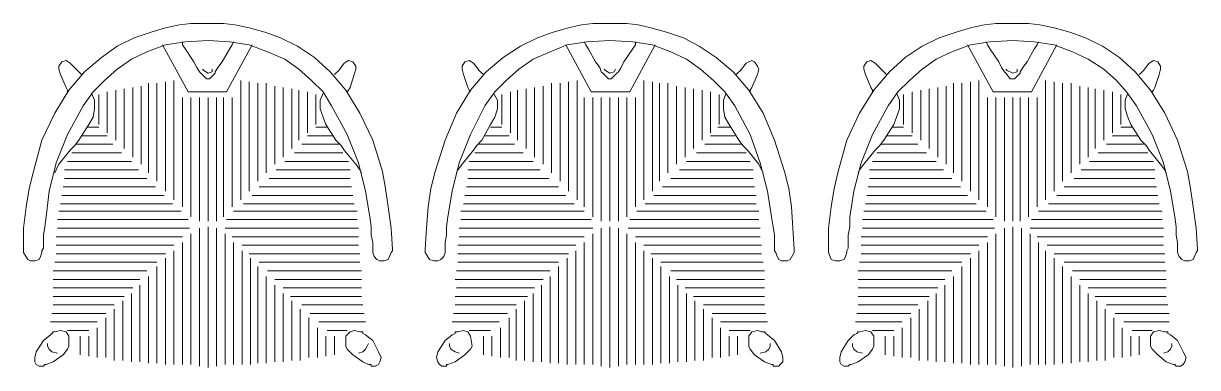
# Model space of a CAD drawing. Extents: x 233 to 569, y -241 to -74.
# Drawn here: x 287.956 to 289.706, y -168.63 to -168.118 of the extents above; entities that cross this region are included whole.
import ezdxf

# ---------------------------------------------------------------- set-up
doc = ezdxf.new("R2010")
doc.units = 0
doc.header["$MEASUREMENT"] = 0
doc.layers.add('2D N 0 PB DECO MUEBLES', color=251, linetype='CONTINUOUS')

msp = doc.modelspace()

# ---------------------------------------------------------------- linework, layer by layer
at = {"layer": '2D N 0 PB DECO MUEBLES', "lineweight": 9}
for points in [[(288.2307, -168.1175), (288.2328, -168.1175), (288.2413, -168.1175), (288.254, -168.1175), (288.2709, -168.1196), (288.2921, -168.1239), (288.3154, -168.1302), (288.3387, -168.1387), (288.3641, -168.1514), (288.3895, -168.1683), (288.4128, -168.1895), (288.436, -168.217), (288.4572, -168.2509), (288.4763, -168.2911), (288.4911, -168.3377), (288.4953, -168.3631), (288.4995, -168.3906), (288.5038, -168.4223), (288.5059, -168.4541), (288.5059, -168.4562), (288.5038, -168.4583), (288.4995, -168.4689), (288.4932, -168.471), (288.4868, -168.471), (288.4826, -168.4689), (288.4784, -168.4647), (288.4763, -168.4583), (288.4763, -168.4562), (288.4763, -168.452), (288.4763, -168.4435), (288.4741, -168.4329), (288.4741, -168.4202), (288.472, -168.4054), (288.4657, -168.3673), (288.4551, -168.325), (288.4382, -168.2826), (288.4149, -168.2403), (288.4022, -168.2191), (288.3852, -168.2022), (288.3662, -168.1853), (288.345, -168.1704), (288.3196, -168.1599), (288.2921, -168.1493), (288.2625, -168.145), (288.2307, -168.1429), (288.1969, -168.145), (288.1672, -168.1493), (288.1397, -168.1599), (288.1164, -168.1704), (288.0953, -168.1853), (288.0762, -168.2022), (288.0593, -168.2191), (288.0444, -168.2403), (288.0212, -168.2826), (288.0042, -168.325), (287.9936, -168.3673), (287.9894, -168.4054), (287.9873, -168.4202), (287.9852, -168.4329), (287.9852, -168.4435), (287.9852, -168.452), (287.9831, -168.4562), (287.9831, -168.4583), (287.9809, -168.4647), (287.9788, -168.4689), (287.9725, -168.471), (287.9661, -168.471), (287.9619, -168.4689), (287.9555, -168.4583), (287.9555, -168.4562), (287.9555, -168.4541), (287.9555, -168.4223), (287.9598, -168.3906), (287.964, -168.3631), (287.9704, -168.3377), (287.9831, -168.2911), (288.0021, -168.2509), (288.0233, -168.217), (288.0466, -168.1895), (288.072, -168.1683), (288.0953, -168.1514), (288.1207, -168.1387), (288.1461, -168.1302), (288.1672, -168.1239), (288.1884, -168.1196), (288.2053, -168.1175), (288.218, -168.1175), (288.2265, -168.1175)], [(288.8298, -168.1175), (288.834, -168.1175), (288.8425, -168.1175), (288.8552, -168.1175), (288.8721, -168.1196), (288.8911, -168.1239), (288.9144, -168.1302), (288.9398, -168.1387), (288.9631, -168.1514), (288.9885, -168.1683), (289.0139, -168.1895), (289.0372, -168.217), (289.0584, -168.2509), (289.0753, -168.2911), (289.0901, -168.3377), (289.0965, -168.3631), (289.1007, -168.3906), (289.1028, -168.4223), (289.1049, -168.4541), (289.1049, -168.4562), (289.1049, -168.4583), (289.0986, -168.4689), (289.0943, -168.471), (289.0859, -168.471), (289.0816, -168.4689), (289.0795, -168.4647), (289.0774, -168.4583), (289.0753, -168.4562), (289.0753, -168.452), (289.0753, -168.4435), (289.0753, -168.4329), (289.0732, -168.4202), (289.0711, -168.4054), (289.0647, -168.3673), (289.0541, -168.325), (289.0393, -168.2826), (289.016, -168.2403), (289.0012, -168.2191), (288.9843, -168.2022), (288.9652, -168.1853), (288.9441, -168.1704), (288.9208, -168.1599), (288.8933, -168.1493), (288.8636, -168.145), (288.8298, -168.1429), (288.7959, -168.145), (288.7662, -168.1493), (288.7408, -168.1599), (288.7154, -168.1704), (288.6943, -168.1853), (288.6752, -168.2022), (288.6583, -168.2191), (288.6435, -168.2403), (288.6223, -168.2826), (288.6054, -168.325), (288.5948, -168.3673), (288.5884, -168.4054), (288.5863, -168.4202), (288.5863, -168.4329), (288.5842, -168.4435), (288.5842, -168.452), (288.5842, -168.4562), (288.5842, -168.4583), (288.5821, -168.4647), (288.5779, -168.4689), (288.5736, -168.471), (288.5673, -168.471), (288.5609, -168.4689), (288.5546, -168.4583), (288.5546, -168.4562), (288.5546, -168.4541), (288.5567, -168.4223), (288.5588, -168.3906), (288.563, -168.3631), (288.5694, -168.3377), (288.5842, -168.2911), (288.6011, -168.2509), (288.6223, -168.217), (288.6456, -168.1895), (288.671, -168.1683), (288.6964, -168.1514), (288.7218, -168.1387), (288.7451, -168.1302), (288.7684, -168.1239), (288.7874, -168.1196), (288.8043, -168.1175), (288.8192, -168.1175), (288.8276, -168.1175)], [(289.4309, -168.1175), (289.433, -168.1175), (289.4415, -168.1175), (289.4542, -168.1175), (289.4711, -168.1196), (289.4923, -168.1239), (289.5156, -168.1302), (289.5388, -168.1387), (289.5642, -168.1514), (289.5897, -168.1683), (289.6129, -168.1895), (289.6362, -168.217), (289.6574, -168.2509), (289.6764, -168.2911), (289.6913, -168.3377), (289.6955, -168.3631), (289.6997, -168.3906), (289.704, -168.4223), (289.7061, -168.4541), (289.7061, -168.4562), (289.704, -168.4583), (289.6997, -168.4689), (289.6934, -168.471), (289.687, -168.471), (289.6828, -168.4689), (289.6786, -168.4647), (289.6764, -168.4583), (289.6764, -168.4562), (289.6764, -168.452), (289.6764, -168.4435), (289.6743, -168.4329), (289.6743, -168.4202), (289.6722, -168.4054), (289.6659, -168.3673), (289.6553, -168.325), (289.6383, -168.2826), (289.6151, -168.2403), (289.6002, -168.2191), (289.5854, -168.2022), (289.5664, -168.1853), (289.5431, -168.1704), (289.5198, -168.1599), (289.4923, -168.1493), (289.4626, -168.145), (289.4309, -168.1429), (289.397, -168.145), (289.3674, -168.1493), (289.3399, -168.1599), (289.3166, -168.1704), (289.2954, -168.1853), (289.2764, -168.2022), (289.2594, -168.2191), (289.2446, -168.2403), (289.2213, -168.2826), (289.2044, -168.325), (289.1938, -168.3673), (289.1875, -168.4054), (289.1875, -168.4202), (289.1854, -168.4329), (289.1854, -168.4435), (289.1854, -168.452), (289.1832, -168.4562), (289.1832, -168.4583), (289.1811, -168.4647), (289.179, -168.4689), (289.1727, -168.471), (289.1663, -168.471), (289.16, -168.4689), (289.1557, -168.4583), (289.1557, -168.4562), (289.1557, -168.4541), (289.1557, -168.4223), (289.16, -168.3906), (289.1642, -168.3631), (289.1705, -168.3377), (289.1832, -168.2911), (289.2023, -168.2509), (289.2235, -168.217), (289.2467, -168.1895), (289.27, -168.1683), (289.2954, -168.1514), (289.3208, -168.1387), (289.3462, -168.1302), (289.3674, -168.1239), (289.3886, -168.1196), (289.4055, -168.1175), (289.4182, -168.1175), (289.4267, -168.1175)], [(288, -168.5769), (288.0021, -168.5769), (288.0106, -168.5747), (288.019, -168.5769), (288.0233, -168.5832), (288.0233, -168.598), (288.0212, -168.6023), (288.0148, -168.6107), (288, -168.6213), (287.9894, -168.6255), (287.9873, -168.6255), (287.9852, -168.6277), (287.9788, -168.6277), (287.9746, -168.6255), (287.9725, -168.6213), (287.9725, -168.615), (287.9746, -168.6065), (287.9852, -168.5896), (287.9958, -168.5811), (287.9979, -168.579)], [(288.4614, -168.5769), (288.4572, -168.5769), (288.4487, -168.5747), (288.4424, -168.5769), (288.436, -168.5832), (288.436, -168.598), (288.4382, -168.6023), (288.4466, -168.6107), (288.4614, -168.6213), (288.4699, -168.6255), (288.4741, -168.6255), (288.4741, -168.6277), (288.4805, -168.6277), (288.4847, -168.6255), (288.4868, -168.6213), (288.489, -168.615), (288.4847, -168.6065), (288.4763, -168.5896), (288.4657, -168.5811), (288.4614, -168.579)], [(288.599, -168.5769), (288.6033, -168.5769), (288.6117, -168.5747), (288.6181, -168.5769), (288.6223, -168.5832), (288.6244, -168.598), (288.6223, -168.6023), (288.6138, -168.6107), (288.599, -168.6213), (288.5884, -168.6255), (288.5863, -168.6255), (288.5863, -168.6277), (288.58, -168.6277), (288.5757, -168.6255), (288.5736, -168.6213), (288.5715, -168.615), (288.5736, -168.6065), (288.5842, -168.5896), (288.5948, -168.5811), (288.599, -168.579)], [(289.0605, -168.5769), (289.0562, -168.5769), (289.0499, -168.5747), (289.0414, -168.5769), (289.0372, -168.5832), (289.0372, -168.598), (289.0393, -168.6023), (289.0457, -168.6107), (289.0605, -168.6213), (289.0711, -168.6255), (289.0732, -168.6255), (289.0732, -168.6277), (289.0816, -168.6277), (289.0838, -168.6255), (289.088, -168.6213), (289.088, -168.615), (289.0859, -168.6065), (289.0753, -168.5896), (289.0647, -168.5811), (289.0626, -168.579)], [(289.2002, -168.5769), (289.2023, -168.5769), (289.2108, -168.5747), (289.2192, -168.5769), (289.2235, -168.5832), (289.2235, -168.598), (289.2213, -168.6023), (289.215, -168.6107), (289.2002, -168.6213), (289.1896, -168.6255), (289.1875, -168.6255), (289.1854, -168.6277), (289.179, -168.6277), (289.1748, -168.6255), (289.1727, -168.6213), (289.1727, -168.615), (289.1748, -168.6065), (289.1854, -168.5896), (289.1938, -168.5811), (289.1981, -168.579)], [(289.6616, -168.5769), (289.6574, -168.5769), (289.6489, -168.5747), (289.6405, -168.5769), (289.6362, -168.5832), (289.6362, -168.598), (289.6383, -168.6023), (289.6468, -168.6107), (289.6595, -168.6213), (289.6701, -168.6255), (289.6722, -168.6255), (289.6743, -168.6277), (289.6807, -168.6277), (289.6849, -168.6255), (289.687, -168.6213), (289.6891, -168.615), (289.6849, -168.6065), (289.6764, -168.5896), (289.6659, -168.5811), (289.6616, -168.579)]]:
    msp.add_lwpolyline(points, close=True, dxfattribs=at)
for points in [[(288.163, -168.1493), (288.2011, -168.2191), (288.2307, -168.2191), (288.2582, -168.2191), (288.2963, -168.1493)], [(288.1926, -168.145), (288.1926, -168.1493), (288.1969, -168.1556), (288.2096, -168.1747), (288.2138, -168.1831), (288.218, -168.1895), (288.2201, -168.1916), (288.2286, -168.2001), (288.2307, -168.2001), (288.2328, -168.2001), (288.2413, -168.1916), (288.2413, -168.1895), (288.2455, -168.1831), (288.2519, -168.1747), (288.2625, -168.1556), (288.2667, -168.1493), (288.2688, -168.145)], [(288.7641, -168.1493), (288.8022, -168.2191), (288.8298, -168.2191), (288.8594, -168.2191), (288.8975, -168.1493)], [(288.7916, -168.145), (288.7938, -168.1493), (288.798, -168.1556), (288.8086, -168.1747), (288.8149, -168.1831), (288.817, -168.1895), (288.8192, -168.1916), (288.8276, -168.2001), (288.8298, -168.2001), (288.8319, -168.2001), (288.8403, -168.1916), (288.8425, -168.1895), (288.8467, -168.1831), (288.8509, -168.1747), (288.8636, -168.1556), (288.8679, -168.1493), (288.8679, -168.145)], [(289.3632, -168.1493), (289.4013, -168.2191), (289.4309, -168.2191), (289.4584, -168.2191), (289.4965, -168.1493)], [(289.3907, -168.145), (289.3928, -168.1493), (289.397, -168.1556), (289.4097, -168.1747), (289.414, -168.1831), (289.4182, -168.1895), (289.4203, -168.1916), (289.4267, -168.2001), (289.4309, -168.2001), (289.433, -168.2001), (289.4415, -168.1916), (289.4415, -168.1895), (289.4457, -168.1831), (289.4521, -168.1747), (289.4626, -168.1556), (289.4669, -168.1493), (289.469, -168.145)], [(288.0212, -168.2191), (288.0212, -168.217), (288.019, -168.2128), (288.0106, -168.1937), (288.0085, -168.1853), (288.0085, -168.181), (288.0127, -168.1747), (288.019, -168.1726), (288.0254, -168.1768), (288.036, -168.1874), (288.0402, -168.1916), (288.0423, -168.1937)], [(288.4382, -168.2191), (288.4403, -168.217), (288.4424, -168.2128), (288.4487, -168.1937), (288.4509, -168.1853), (288.4509, -168.181), (288.4466, -168.1747), (288.4403, -168.1726), (288.4339, -168.1768), (288.4255, -168.1874), (288.4212, -168.1916), (288.4191, -168.1937)], [(288.6223, -168.2191), (288.6202, -168.217), (288.6181, -168.2128), (288.6117, -168.1937), (288.6096, -168.1853), (288.6096, -168.181), (288.6138, -168.1747), (288.6202, -168.1726), (288.6265, -168.1768), (288.635, -168.1874), (288.6392, -168.1916), (288.6414, -168.1937)], [(289.0393, -168.2191), (289.0393, -168.217), (289.0414, -168.2128), (289.0499, -168.1937), (289.052, -168.1853), (289.0499, -168.181), (289.0457, -168.1747), (289.0414, -168.1726), (289.033, -168.1768), (289.0245, -168.1874), (289.0203, -168.1916), (289.0181, -168.1937)], [(289.2213, -168.2191), (289.2213, -168.217), (289.2192, -168.2128), (289.2108, -168.1937), (289.2086, -168.1853), (289.2086, -168.181), (289.2129, -168.1747), (289.2192, -168.1726), (289.2256, -168.1768), (289.2362, -168.1874), (289.2404, -168.1916), (289.2425, -168.1937)], [(289.6383, -168.2191), (289.6405, -168.217), (289.6426, -168.2128), (289.6489, -168.1937), (289.651, -168.1853), (289.651, -168.181), (289.6468, -168.1747), (289.6405, -168.1726), (289.6341, -168.1768), (289.6256, -168.1874), (289.6214, -168.1916), (289.6193, -168.1937)], [(288.2223, -168.1853), (288.2244, -168.1874), (288.2307, -168.1916), (288.2371, -168.1895), (288.2371, -168.1853)], [(288.8213, -168.1853), (288.8234, -168.1874), (288.8298, -168.1916), (288.8361, -168.1895), (288.8382, -168.1853)], [(289.4203, -168.1853), (289.4224, -168.1874), (289.4309, -168.1916), (289.4372, -168.1895), (289.4372, -168.1853)], [(288.1418, -168.3398), (288.1418, -168.2064)], [(288.1545, -168.3525), (288.1545, -168.2064)], [(288.1672, -168.3673), (288.1672, -168.2043)], [(288.1799, -168.38), (288.1799, -168.2022)], [(288.2794, -168.38), (288.2794, -168.2022)], [(288.2921, -168.3673), (288.2921, -168.2043)], [(288.3048, -168.3525), (288.3048, -168.2064)], [(288.3175, -168.3398), (288.3175, -168.2064)], [(288.743, -168.3398), (288.743, -168.2064)], [(288.7557, -168.3525), (288.7557, -168.2064)], [(288.7684, -168.3673), (288.7684, -168.2043)], [(288.7811, -168.38), (288.7811, -168.2022)], [(288.8806, -168.38), (288.8806, -168.2022)], [(288.8933, -168.3673), (288.8933, -168.2043)], [(288.9038, -168.3525), (288.9038, -168.2064)], [(288.9165, -168.3398), (288.9165, -168.2064)], [(289.342, -168.3398), (289.342, -168.2064)], [(289.3547, -168.3525), (289.3547, -168.2064)], [(289.3674, -168.3673), (289.3674, -168.2043)], [(289.3801, -168.38), (289.3801, -168.2022)], [(289.4796, -168.38), (289.4796, -168.2022)], [(289.4923, -168.3673), (289.4923, -168.2043)], [(289.505, -168.3525), (289.505, -168.2064)], [(289.5177, -168.3398), (289.5177, -168.2064)], [(288.0021, -168.3398), (288.0042, -168.3355), (288.0085, -168.3271), (288.0254, -168.3059), (288.0317, -168.2996), (288.0381, -168.2911), (288.0529, -168.2678), (288.0593, -168.2572), (288.0614, -168.2445), (288.0614, -168.2318), (288.0571, -168.2212)], [(288.0677, -168.2678), (288.0677, -168.2234)], [(288.0804, -168.2805), (288.0804, -168.2191)], [(288.0931, -168.2911), (288.0931, -168.217)], [(288.1058, -168.3038), (288.1058, -168.2149)], [(288.1185, -168.3165), (288.1185, -168.2128)], [(288.1312, -168.3271), (288.1312, -168.2107)], [(288.3302, -168.3271), (288.3302, -168.2107)], [(288.3429, -168.3165), (288.3429, -168.2128)], [(288.3556, -168.3038), (288.3556, -168.2149)], [(288.3662, -168.2911), (288.3662, -168.217)], [(288.3789, -168.2805), (288.3789, -168.2191)], [(288.3916, -168.2678), (288.3916, -168.2234)], [(288.4593, -168.3398), (288.4572, -168.3355), (288.4509, -168.3271), (288.4339, -168.3059), (288.4297, -168.2996), (288.4212, -168.2911), (288.4064, -168.2678), (288.4022, -168.2572), (288.3979, -168.2445), (288.3979, -168.2318), (288.4022, -168.2212)], [(288.6011, -168.3398), (288.6033, -168.3355), (288.6096, -168.3271), (288.6265, -168.3059), (288.6308, -168.2996), (288.6392, -168.2911), (288.6519, -168.2678), (288.6583, -168.2572), (288.6625, -168.2445), (288.6625, -168.2318), (288.6562, -168.2212)], [(288.6689, -168.2678), (288.6689, -168.2234)], [(288.6816, -168.2805), (288.6816, -168.2191)], [(288.6922, -168.2911), (288.6922, -168.217)], [(288.7049, -168.3038), (288.7049, -168.2149)], [(288.7176, -168.3165), (288.7176, -168.2128)], [(288.7303, -168.3271), (288.7303, -168.2107)], [(288.9292, -168.3271), (288.9292, -168.2107)], [(288.9419, -168.3165), (288.9419, -168.2128)], [(288.9546, -168.3038), (288.9546, -168.2149)], [(288.9673, -168.2911), (288.9673, -168.217)], [(288.98, -168.2805), (288.98, -168.2191)], [(288.9927, -168.2678), (288.9927, -168.2234)], [(289.0584, -168.3398), (289.0562, -168.3355), (289.052, -168.3271), (289.0351, -168.3059), (289.0287, -168.2996), (289.0224, -168.2911), (289.0076, -168.2678), (289.0012, -168.2572), (288.9991, -168.2445), (288.9991, -168.2318), (289.0033, -168.2212)], [(289.2002, -168.3398), (289.2023, -168.3355), (289.2086, -168.3271), (289.2256, -168.3059), (289.2319, -168.2996), (289.2383, -168.2911), (289.2531, -168.2678), (289.2573, -168.2572), (289.2616, -168.2445), (289.2616, -168.2318), (289.2573, -168.2212)], [(289.2679, -168.2678), (289.2679, -168.2234)], [(289.2806, -168.2805), (289.2806, -168.2191)], [(289.2933, -168.2911), (289.2933, -168.217)], [(289.306, -168.3038), (289.306, -168.2149)], [(289.3187, -168.3165), (289.3187, -168.2128)], [(289.3314, -168.3271), (289.3314, -168.2107)], [(289.5304, -168.3271), (289.5304, -168.2107)], [(289.5431, -168.3165), (289.5431, -168.2128)], [(289.5537, -168.3038), (289.5537, -168.2149)], [(289.5664, -168.2911), (289.5664, -168.217)], [(289.5791, -168.2805), (289.5791, -168.2191)], [(289.5918, -168.2678), (289.5918, -168.2234)], [(289.6595, -168.3398), (289.6574, -168.3355), (289.651, -168.3271), (289.6341, -168.3059), (289.6299, -168.2996), (289.6214, -168.2911), (289.6066, -168.2678), (289.6024, -168.2572), (289.5981, -168.2445), (289.5981, -168.2318), (289.6024, -168.2212)], [(288.1926, -168.3906), (288.1926, -168.2276)], [(288.2053, -168.4054), (288.2053, -168.2276)], [(288.218, -168.4117), (288.218, -168.2276)], [(288.2307, -168.4117), (288.2307, -168.2276)], [(288.2434, -168.4117), (288.2434, -168.2276)], [(288.254, -168.4054), (288.254, -168.2276)], [(288.2667, -168.3906), (288.2667, -168.2276)], [(288.7916, -168.3906), (288.7916, -168.2276)], [(288.8043, -168.4054), (288.8043, -168.2276)], [(288.817, -168.4117), (288.817, -168.2276)], [(288.8298, -168.4117), (288.8298, -168.2276)], [(288.8425, -168.4117), (288.8425, -168.2276)], [(288.8552, -168.4054), (288.8552, -168.2276)], [(288.8679, -168.3906), (288.8679, -168.2276)], [(289.3928, -168.3906), (289.3928, -168.2276)], [(289.4055, -168.4054), (289.4055, -168.2276)], [(289.4182, -168.4117), (289.4182, -168.2276)], [(289.4309, -168.4117), (289.4309, -168.2276)], [(289.4415, -168.4117), (289.4415, -168.2276)], [(289.4542, -168.4054), (289.4542, -168.2276)], [(289.4669, -168.3906), (289.4669, -168.2276)], [(288.0508, -168.272), (288.0677, -168.272)], [(288.4085, -168.272), (288.3916, -168.272)], [(288.6519, -168.272), (288.6689, -168.272)], [(289.0097, -168.272), (288.9906, -168.272)], [(289.251, -168.272), (289.2679, -168.272)], [(289.6087, -168.272), (289.5918, -168.272)], [(288.0423, -168.2847), (288.0804, -168.2847)], [(288.417, -168.2847), (288.3789, -168.2847)], [(288.6435, -168.2847), (288.6795, -168.2847)], [(289.016, -168.2847), (288.98, -168.2847)], [(289.2425, -168.2847), (289.2806, -168.2847)], [(289.6172, -168.2847), (289.5791, -168.2847)], [(288.0275, -168.3101), (288.1016, -168.3101)], [(288.0339, -168.2974), (288.0889, -168.2974)], [(288.4318, -168.3101), (288.3598, -168.3101)], [(288.4255, -168.2974), (288.3704, -168.2974)], [(288.6287, -168.3101), (288.7006, -168.3101)], [(288.635, -168.2974), (288.6879, -168.2974)], [(289.033, -168.3101), (288.9589, -168.3101)], [(289.0266, -168.2974), (288.9716, -168.2974)], [(289.2277, -168.3101), (289.3018, -168.3101)], [(289.234, -168.2974), (289.2891, -168.2974)], [(289.632, -168.3101), (289.5579, -168.3101)], [(289.6256, -168.2974), (289.5706, -168.2974)], [(288.0212, -168.3228), (288.1164, -168.3228)], [(288.4403, -168.3228), (288.345, -168.3228)], [(288.6202, -168.3228), (288.7154, -168.3228)], [(289.0393, -168.3228), (288.9441, -168.3228)], [(289.2213, -168.3228), (289.3166, -168.3228)], [(289.6405, -168.3228), (289.5452, -168.3228)], [(288.0169, -168.3355), (288.127, -168.3355)], [(288.4424, -168.3355), (288.3323, -168.3355)], [(288.6181, -168.3355), (288.726, -168.3355)], [(289.0435, -168.3355), (288.9335, -168.3355)], [(289.2171, -168.3355), (289.3272, -168.3355)], [(289.6426, -168.3355), (289.5325, -168.3355)], [(288.0148, -168.3609), (288.1524, -168.3609)], [(288.0169, -168.3482), (288.1397, -168.3482)], [(288.4445, -168.3609), (288.3069, -168.3609)], [(288.4424, -168.3482), (288.3217, -168.3482)], [(288.616, -168.3609), (288.7535, -168.3609)], [(288.6181, -168.3482), (288.7387, -168.3482)], [(289.0457, -168.3609), (288.9081, -168.3609)], [(289.0435, -168.3482), (288.9208, -168.3482)], [(289.215, -168.3609), (289.3526, -168.3609)], [(289.2171, -168.3482), (289.3399, -168.3482)], [(289.6447, -168.3609), (289.5071, -168.3609)], [(289.6426, -168.3482), (289.5219, -168.3482)], [(288.0127, -168.3736), (288.1651, -168.3736)], [(288.4466, -168.3736), (288.2963, -168.3736)], [(288.6138, -168.3736), (288.7641, -168.3736)], [(289.0478, -168.3736), (288.8954, -168.3736)], [(289.2129, -168.3736), (289.3632, -168.3736)], [(289.6468, -168.3736), (289.4965, -168.3736)], [(288.0085, -168.3969), (288.1905, -168.3969)], [(288.0106, -168.3863), (288.1778, -168.3863)], [(288.453, -168.3969), (288.2688, -168.3969)], [(288.4487, -168.3863), (288.2836, -168.3863)], [(288.6075, -168.3969), (288.7916, -168.3969)], [(288.6117, -168.3863), (288.7768, -168.3863)], [(289.052, -168.3969), (288.87, -168.3969)], [(289.0478, -168.3863), (288.8827, -168.3863)], [(289.2086, -168.3969), (289.3907, -168.3969)], [(289.2108, -168.3863), (289.3759, -168.3863)], [(289.6532, -168.3969), (289.469, -168.3969)], [(289.6489, -168.3863), (289.4838, -168.3863)], [(288.0063, -168.4096), (288.2011, -168.4096)], [(288.453, -168.4096), (288.2582, -168.4096)], [(288.6075, -168.4096), (288.8022, -168.4096)], [(289.052, -168.4096), (288.8594, -168.4096)], [(289.2065, -168.4096), (289.4013, -168.4096)], [(289.6532, -168.4096), (289.4584, -168.4096)], [(288.0042, -168.435), (288.1926, -168.435)], [(288.0063, -168.4223), (288.2032, -168.4223)], [(288.2053, -168.4308), (288.2053, -168.6255)], [(288.218, -168.4223), (288.218, -168.6277)], [(288.2307, -168.6298), (288.2307, -168.4202)], [(288.2434, -168.4223), (288.2434, -168.6277)], [(288.4551, -168.4223), (288.2561, -168.4223)], [(288.2561, -168.4308), (288.2561, -168.6255)], [(288.4551, -168.435), (288.2667, -168.435)], [(288.6054, -168.4223), (288.8043, -168.4223)], [(288.6054, -168.435), (288.7916, -168.435)], [(288.8043, -168.4308), (288.8043, -168.6255)], [(288.817, -168.4223), (288.817, -168.6277)], [(288.8298, -168.6298), (288.8298, -168.4202)], [(288.8425, -168.4223), (288.8425, -168.6277)], [(288.8552, -168.4308), (288.8552, -168.6255)], [(289.0541, -168.4223), (288.8573, -168.4223)], [(289.0541, -168.435), (288.8679, -168.435)], [(289.2044, -168.435), (289.3928, -168.435)], [(289.2065, -168.4223), (289.4034, -168.4223)], [(289.4055, -168.4308), (289.4055, -168.6255)], [(289.4182, -168.4223), (289.4182, -168.6277)], [(289.4309, -168.6298), (289.4309, -168.4202)], [(289.4436, -168.4223), (289.4436, -168.6277)], [(289.6553, -168.4223), (289.4563, -168.4223)], [(289.4563, -168.4308), (289.4563, -168.6255)], [(289.6553, -168.435), (289.4669, -168.435)], [(288.0042, -168.4477), (288.1799, -168.4477)], [(288.1926, -168.4435), (288.1926, -168.6255)], [(288.2688, -168.4435), (288.2688, -168.6255)], [(288.4551, -168.4477), (288.2815, -168.4477)], [(288.6033, -168.4477), (288.7789, -168.4477)], [(288.7916, -168.4435), (288.7916, -168.6255)], [(288.8679, -168.4435), (288.8679, -168.6255)], [(289.0562, -168.4477), (288.8806, -168.4477)], [(289.2044, -168.4477), (289.3801, -168.4477)], [(289.3928, -168.4435), (289.3928, -168.6255)], [(289.469, -168.4435), (289.469, -168.6255)], [(289.6553, -168.4477), (289.4817, -168.4477)], [(288.0042, -168.4604), (288.1672, -168.4604)], [(288.1672, -168.4668), (288.1672, -168.6255)], [(288.1799, -168.4562), (288.1799, -168.6255)], [(288.2815, -168.4562), (288.2815, -168.6255)], [(288.4572, -168.4604), (288.2921, -168.4604)], [(288.2942, -168.4668), (288.2942, -168.6255)], [(288.6033, -168.4604), (288.7684, -168.4604)], [(288.7662, -168.4668), (288.7662, -168.6255)], [(288.7789, -168.4562), (288.7789, -168.6255)], [(288.8806, -168.4562), (288.8806, -168.6255)], [(289.0562, -168.4604), (288.8911, -168.4604)], [(288.8933, -168.4668), (288.8933, -168.6255)], [(289.2044, -168.4604), (289.3674, -168.4604)], [(289.3674, -168.4668), (289.3674, -168.6255)], [(289.3801, -168.4562), (289.3801, -168.6255)], [(289.4796, -168.4562), (289.4796, -168.6255)], [(289.6574, -168.4604), (289.4923, -168.4604)], [(289.4923, -168.4668), (289.4923, -168.6255)], [(288, -168.4858), (288.1397, -168.4858)], [(288.0021, -168.4731), (288.1545, -168.4731)], [(288.1545, -168.4795), (288.1545, -168.6234)], [(288.3048, -168.4795), (288.3048, -168.6234)], [(288.4572, -168.4731), (288.3069, -168.4731)], [(288.4593, -168.4858), (288.3196, -168.4858)], [(288.6011, -168.4858), (288.7408, -168.4858)], [(288.6033, -168.4731), (288.7535, -168.4731)], [(288.7535, -168.4795), (288.7535, -168.6234)], [(289.0584, -168.4731), (288.906, -168.4731)], [(288.906, -168.4795), (288.906, -168.6234)], [(289.0605, -168.4858), (288.9208, -168.4858)], [(289.2002, -168.4858), (289.3399, -168.4858)], [(289.2023, -168.4731), (289.3547, -168.4731)], [(289.3547, -168.4795), (289.3547, -168.6234)], [(289.505, -168.4795), (289.505, -168.6234)], [(289.6574, -168.4731), (289.5071, -168.4731)], [(289.6595, -168.4858), (289.5198, -168.4858)], [(288, -168.4985), (288.1291, -168.4985)], [(288.1418, -168.4943), (288.1418, -168.6234)], [(288.3175, -168.4943), (288.3175, -168.6234)], [(288.4593, -168.4985), (288.3302, -168.4985)], [(288.599, -168.4985), (288.7303, -168.4985)], [(288.7408, -168.4943), (288.7408, -168.6234)], [(288.9187, -168.4943), (288.9187, -168.6234)], [(289.0605, -168.4985), (288.9292, -168.4985)], [(289.2002, -168.4985), (289.3293, -168.4985)], [(289.342, -168.4943), (289.342, -168.6234)], [(289.5177, -168.4943), (289.5177, -168.6234)], [(289.6595, -168.4985), (289.5304, -168.4985)], [(288, -168.5112), (288.1185, -168.5112)], [(288.1164, -168.5197), (288.1164, -168.6213)], [(288.1291, -168.507), (288.1291, -168.6213)], [(288.3302, -168.507), (288.3302, -168.6213)], [(288.4593, -168.5112), (288.3429, -168.5112)], [(288.3429, -168.5197), (288.3429, -168.6213)], [(288.6011, -168.5112), (288.7176, -168.5112)], [(288.7154, -168.5197), (288.7154, -168.6213)], [(288.7281, -168.507), (288.7281, -168.6213)], [(288.9314, -168.507), (288.9314, -168.6213)], [(289.0605, -168.5112), (288.9419, -168.5112)], [(288.9441, -168.5197), (288.9441, -168.6213)], [(289.2002, -168.5112), (289.3187, -168.5112)], [(289.3166, -168.5197), (289.3166, -168.6213)], [(289.3293, -168.507), (289.3293, -168.6213)], [(289.5304, -168.507), (289.5304, -168.6213)], [(289.6595, -168.5112), (289.5431, -168.5112)], [(289.5431, -168.5197), (289.5431, -168.6213)], [(288, -168.5239), (288.1058, -168.5239)], [(288, -168.5366), (288.091, -168.5366)], [(288.1037, -168.5303), (288.1037, -168.6192)], [(288.4593, -168.5239), (288.3535, -168.5239)], [(288.3556, -168.5303), (288.3556, -168.6192)], [(288.4614, -168.5366), (288.3704, -168.5366)], [(288.599, -168.5239), (288.707, -168.5239)], [(288.599, -168.5366), (288.69, -168.5366)], [(288.7027, -168.5303), (288.7027, -168.6192)], [(289.0605, -168.5239), (288.9546, -168.5239)], [(288.9568, -168.5303), (288.9568, -168.6192)], [(289.0605, -168.5366), (288.9695, -168.5366)], [(289.2002, -168.5239), (289.306, -168.5239)], [(289.2002, -168.5366), (289.2891, -168.5366)], [(289.3039, -168.5303), (289.3039, -168.6192)], [(289.6595, -168.5239), (289.5537, -168.5239)], [(289.5558, -168.5303), (289.5558, -168.6192)], [(289.6616, -168.5366), (289.5706, -168.5366)], [(287.9979, -168.5493), (288.0783, -168.5493)], [(288.0783, -168.5557), (288.0783, -168.615)], [(288.091, -168.543), (288.091, -168.6192)], [(288.3683, -168.543), (288.3683, -168.6192)], [(288.381, -168.5557), (288.381, -168.615)], [(288.4636, -168.5493), (288.3831, -168.5493)], [(288.5969, -168.5493), (288.6773, -168.5493)], [(288.6795, -168.5557), (288.6795, -168.615)], [(288.69, -168.543), (288.69, -168.6192)], [(288.9695, -168.543), (288.9695, -168.6192)], [(289.0626, -168.5493), (288.9822, -168.5493)], [(288.9822, -168.5557), (288.9822, -168.615)], [(289.1981, -168.5493), (289.2785, -168.5493)], [(289.2785, -168.5557), (289.2785, -168.615)], [(289.2912, -168.543), (289.2912, -168.6192)], [(289.5685, -168.543), (289.5685, -168.6192)], [(289.5812, -168.5557), (289.5812, -168.615)], [(289.6637, -168.5493), (289.5833, -168.5493)], [(287.9958, -168.562), (288.0656, -168.562)], [(288.0212, -168.5747), (288.0529, -168.5747)], [(288.0656, -168.5705), (288.0656, -168.615)], [(288.3937, -168.5705), (288.3937, -168.615)], [(288.4657, -168.562), (288.3958, -168.562)], [(288.4382, -168.5747), (288.4085, -168.5747)], [(288.5948, -168.562), (288.6646, -168.562)], [(288.6202, -168.5747), (288.6519, -168.5747)], [(288.6668, -168.5705), (288.6668, -168.615)], [(289.0647, -168.562), (288.9949, -168.562)], [(288.9949, -168.5705), (288.9949, -168.615)], [(289.0393, -168.5747), (289.0076, -168.5747)], [(289.1959, -168.562), (289.2658, -168.562)], [(289.2213, -168.5747), (289.2531, -168.5747)], [(289.2658, -168.5705), (289.2658, -168.615)], [(289.5939, -168.5705), (289.5939, -168.615)], [(289.6637, -168.562), (289.596, -168.562)], [(289.6383, -168.5747), (289.6087, -168.5747)], [(288.0402, -168.5832), (288.0402, -168.6107)], [(288.0529, -168.5832), (288.0529, -168.6128)], [(288.4064, -168.5832), (288.4064, -168.6128)], [(288.4191, -168.5832), (288.4191, -168.6107)], [(288.6414, -168.5832), (288.6414, -168.6107)], [(288.6541, -168.5832), (288.6541, -168.6128)], [(289.0076, -168.5832), (289.0076, -168.6128)], [(289.0203, -168.5832), (289.0203, -168.6107)], [(289.2404, -168.5832), (289.2404, -168.6107)], [(289.2531, -168.5832), (289.2531, -168.6128)], [(289.6066, -168.5832), (289.6066, -168.6128)], [(289.6193, -168.5832), (289.6193, -168.6107)], [(287.9915, -168.5938), (287.9915, -168.598), (287.9936, -168.6023), (287.9979, -168.6065), (288.0063, -168.6086)], [(288.4699, -168.5938), (288.4678, -168.598), (288.4657, -168.6023), (288.4614, -168.6065), (288.4551, -168.6086)], [(288.5906, -168.5938), (288.5906, -168.598), (288.5927, -168.6023), (288.599, -168.6065), (288.6054, -168.6086)], [(289.0689, -168.5938), (289.0689, -168.598), (289.0668, -168.6023), (289.0626, -168.6065), (289.0541, -168.6086)], [(289.1917, -168.5938), (289.1917, -168.598), (289.1938, -168.6023), (289.1981, -168.6065), (289.2065, -168.6086)], [(289.668, -168.5938), (289.668, -168.598), (289.6659, -168.6023), (289.6616, -168.6065), (289.6553, -168.6086)]]:
    msp.add_lwpolyline(points, dxfattribs=at)

doc.saveas('drawing.dxf')
